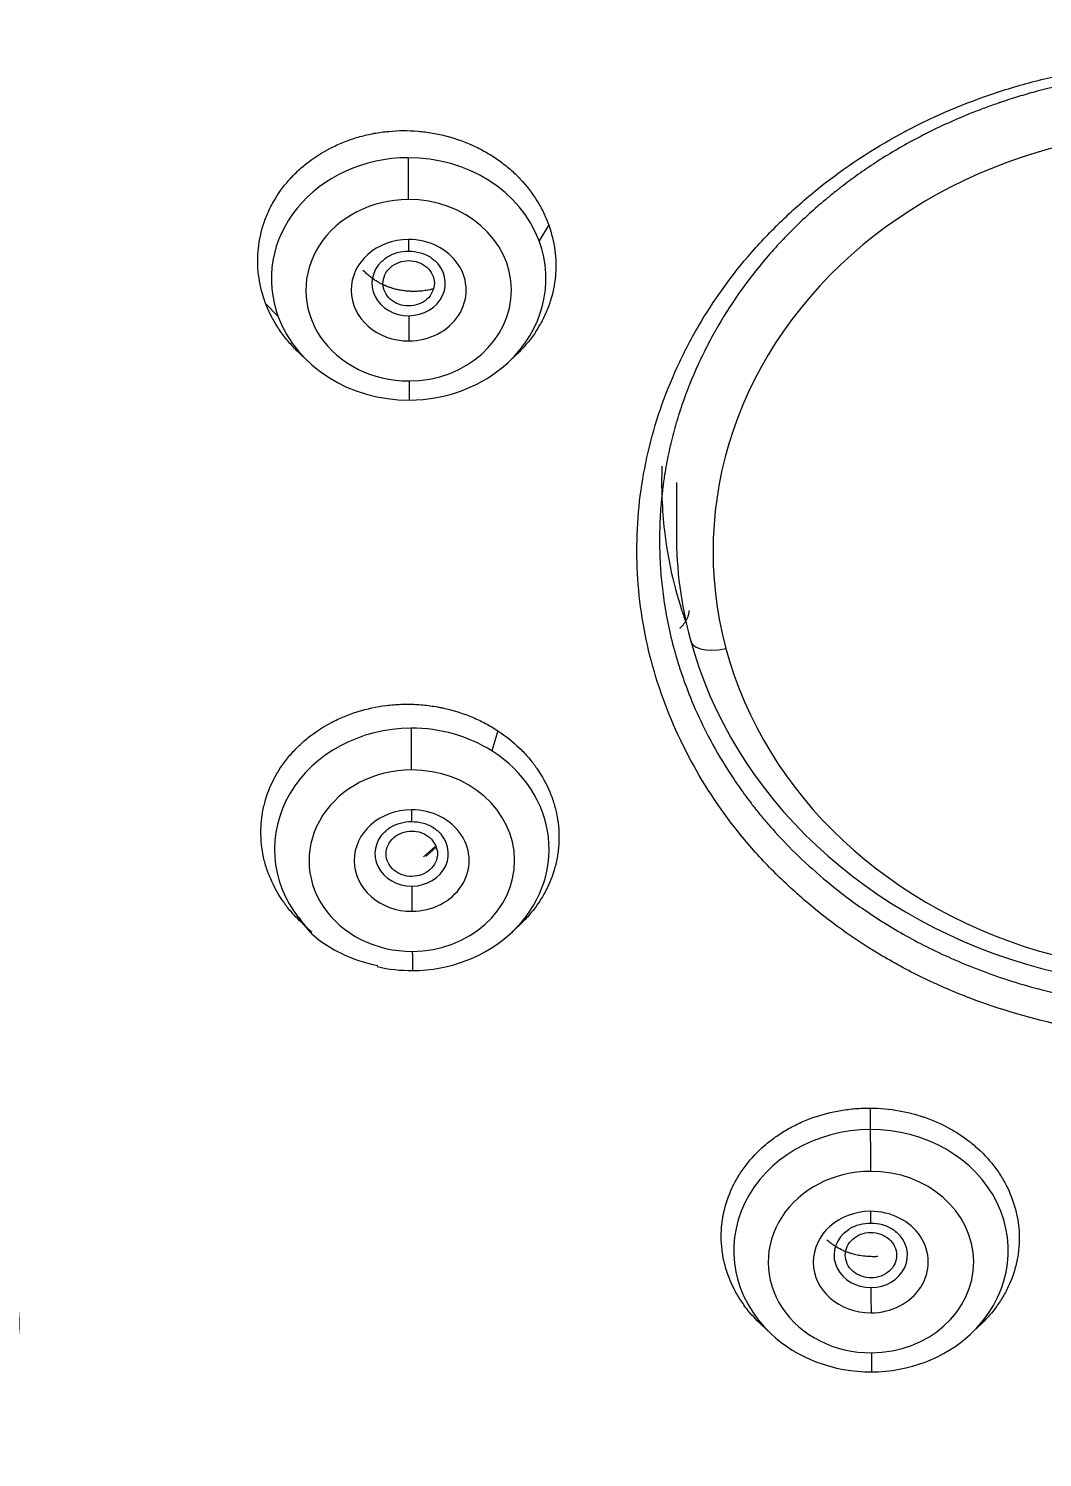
# Model space of a CAD drawing. Header units: millimetres. Extents: x 11618 to 13994, y -5897 to -2537.
# Drawn here: x 12363.85 to 12377.66, y -3997.07 to -3977.6 of the extents above; entities that cross this region are included whole.
import ezdxf

# ---------------------------------------------------------------- set-up
doc = ezdxf.new("R2010")
doc.units = ezdxf.units.MM
doc.layers.add('DIM', color=3, linetype='Continuous', lineweight=13)
doc.styles.get("Standard").update_dxf_attribs({"font": 'arial.ttf'})
doc.dimstyles.get("Standard").update_dxf_attribs({"dimtxt": 0.18, "dimasz": 0.18, "dimexe": 0.18, "dimexo": 0.0625, "dimgap": 0.09, "dimtad": 0, "dimtih": 1, "dimtoh": 1, "dimdec": 1, "dimdsep": 46, "dimtxsty": 'Standard', "dimcen": 0.09, "dimadec": 0, "dimazin": 0, "dimtfac": 1, "dimtdec": 1, "dimtofl": 0, "dimtmove": 0, "dimatfit": 3, "dimfxl": 1, "dimtolj": 1, "dimtzin": 0, "dimarcsym": 0})

# ---------------------------------------------------------------- blocks, each defined once
blk = doc.blocks.new('*D7')
at = {"layer": 'Defpoints', "color": 0, "transparency": 16777216}
for p in [(12331.318, -3489.71), (12736.437, -5533.88), (12816.946, -5533.88)]:
    blk.add_point(p, dxfattribs=at)
at = {"layer": 'DIM', "color": 0, "lineweight": -2, "transparency": 16777216}
for p, q in [((12331.381, -3489.71), (12817.126, -3489.71)), ((12816.946, -3507.71), (12816.946, -4494.996)), ((12816.946, -5515.88), (12816.946, -4528.595)), ((12736.499, -5533.88), (12817.126, -5533.88))]:
    blk.add_line(p, q, dxfattribs=at)
at = {"layer": 'DIM', "color": 0, "transparency": 16777216}
for points in [[(12813.946, -3507.71), (12819.946, -3507.71), (12816.946, -3489.71)], [(12813.946, -5515.88), (12819.946, -5515.88), (12816.946, -5533.88)]]:
    blk.add_solid(points, dxfattribs=at)
at = {"layer": 'DIM', "color": 3, "transparency": 16777216, "insert": (12816.946, -4511.795), "char_height": 18, "attachment_point": 5}
blk.add_mtext('\\A1;(2280)', dxfattribs=at)

msp = doc.modelspace()

# ---------------------------------------------------------------- linework, layer by layer
at = {"linetype": 'Continuous', "lineweight": 13}
for p, q in [((12370.932, -3980.275), (12370.8, -3980.492)), ((12367.076, -3981.344), (12367.249, -3981.528)), ((12370.239, -3987.167), (12370.159, -3987.441)), ((12369.396, -3988.755), (12369.257, -3988.879)), ((12375.311, -3992.307), (12375.312, -3992.599))]:
    msp.add_line(p, q, dxfattribs=at)
at = {"linetype": 'Continuous', "lineweight": 18}
for p, q in [((12367.537, -3982.023), (12367.661, -3982.14)), ((12370.387, -3982.14), (12370.485, -3982.048)), ((12372.67, -3983.784), (12372.67, -3984.489)), ((12369.39, -3988.737), (12369.226, -3988.883)), ((12367.572, -3989.788), (12367.704, -3989.912)), ((12370.43, -3989.912), (12370.537, -3989.811)), ((12373.826, -3995.256), (12373.958, -3995.38)), ((12376.684, -3995.38), (12376.806, -3995.265))]:
    msp.add_line(p, q, dxfattribs=at)
at = {"linetype": 'Continuous', "lineweight": 13}
for centre, major_axis, ratio, start_param, end_param in [((12379.67, -3984.723), (-6.5, 0), 0.882948, 3.374216, 6.515809), ((12369.024, -3981.01), (-1.87, 0), 0.882948, 4.717224, 6.602179), ((12369.024, -3981.01), (-1.87, 0), 0.882948, 3.460586, 4.717224), ((12369.018, -3979.694), (0.002, -0.5), 0.00227, 3.979346, 5.201076), ((12369.024, -3981.165), (1.4, 0), 0.882948, 1.575631, 4.717224), ((12369.024, -3981.165), (1.4, 0), 0.882948, 4.717224, 7.858816), ((12369.024, -3981.164), (-0.783, 0), 0.882948, 4.717224, 7.858816), ((12369.024, -3981.164), (-0.783, 0), 0.882948, 1.575631, 4.717224), ((12369.02, -3980.332), (0.001, -0.3), 0.00227, 5.201076, 6.276176), ((12369.024, -3981.01), (-1.87, 0), 0.882948, 2.380772, 3.460586), ((12369.027, -3981.714), (-0.001, 0.3), 0.00227, 0.828524, 2.059484), ((12369.031, -3982.166), (-0.002, 0.5), 0.00227, 2.059484, 3.281214), ((12379.67, -3984.723), (-6.5, 0), 0.882948, 0.232623, 3.374216), ((12373.345, -3985.812), (-0.483, -0.13), 0.456826, 6.161218, 7.732014), ((12369.067, -3988.782), (-1.87, 0), 0.882948, 4.717224, 6.8872), ((12369.067, -3988.782), (-1.87, 0), 0.882948, 4.088905, 4.717224), ((12369.06, -3987.465), (0.002, -0.5), 0.00227, 3.979346, 5.201076), ((12369.067, -3988.782), (-1.87, 0), 0.882948, 2.393545, 4.088905), ((12369.067, -3988.936), (1.4, 0), 0.882948, 1.575631, 4.717224), ((12369.067, -3988.936), (1.4, 0), 0.882948, 4.717224, 7.858816), ((12369.065, -3988.935), (-0.783, 0), 0.882948, 4.717224, 7.858816), ((12369.065, -3988.935), (-0.783, 0), 0.882948, 1.575631, 4.717224), ((12369.061, -3988.103), (0.001, -0.3), 0.00227, 5.201076, 6.276176), ((12369.069, -3989.486), (-0.001, 0.3), 0.00227, 0.828524, 2.059484), ((12369.074, -3989.937), (-0.002, 0.5), 0.00227, 2.059484, 3.281214), ((12375.321, -3994.25), (-1.87, 0), 0.882948, 4.717224, 7.037094), ((12375.321, -3994.25), (-1.87, 0), 0.882948, 2.377964, 4.717224), ((12375.314, -3992.934), (0.002, -0.5), 0.00227, 3.979346, 5.201076), ((12375.321, -3994.405), (1.4, 0), 0.882948, 1.575631, 4.717224), ((12375.321, -3994.405), (1.4, 0), 0.882948, 4.717224, 7.858816), ((12361.852, -3995.239), (-1.87, 0), 0.882948, 2.377964, 4.717224), ((12375.318, -3994.405), (-0.783, 0), 0.882948, 4.717224, 7.858816), ((12375.318, -3994.405), (-0.783, 0), 0.882948, 1.575631, 4.717224), ((12375.314, -3993.573), (0.001, -0.3), 0.00227, 5.201076, 6.276176), ((12375.322, -3994.955), (-0.001, 0.3), 0.00227, 0.828524, 2.059484), ((12375.327, -3995.406), (-0.002, 0.5), 0.00227, 2.059484, 3.281214)]:
    msp.add_ellipse(centre, major_axis=major_axis, ratio=ratio, start_param=start_param, end_param=end_param, dxfattribs=at)
at = {"linetype": 'Continuous', "lineweight": 18}
for centre, major_axis, start_param, end_param in [((12369.024, -3981.07), (-0.5, 0), 5.53772, 7.858816), ((12369.024, -3981.07), (-0.5, 0), 1.575631, 3.936194), ((12369.024, -3981.01), (-1.87, 0), 0.318994, 1.575631), ((12369.024, -3981.01), (-1.87, 0), 1.575631, 2.380772), ((12379.67, -3984.489), (-7, 0), 0.232623, 3.374216), ((12379.67, -3984.489), (-7, 0), 6.283184, 6.515809), ((12369.065, -3988.841), (-0.5, 0), 1.575631, 3.936194), ((12369.065, -3988.841), (-0.5, 0), 5.53772, 7.858816), ((12369.067, -3988.782), (-1.87, 0), 0.604015, 0.753947), ((12369.067, -3988.782), (-1.87, 0), 1.575631, 2.393544), ((12369.067, -3988.782), (-1.87, 0), 1.315959, 1.575631), ((12375.318, -3994.311), (-0.5, 0), 5.53772, 7.858816), ((12375.318, -3994.311), (-0.5, 0), 1.575631, 3.936194), ((12375.321, -3994.25), (-1.87, 0), 0.753908, 1.575631), ((12375.321, -3994.25), (-1.87, 0), 1.575631, 2.377964)]:
    msp.add_ellipse(centre, major_axis=major_axis, ratio=0.882948, start_param=start_param, end_param=end_param, dxfattribs=at)
for points, knots in [([(12377.971, -3991.189), (12377.522, -3991.096), (12377.089, -3990.969), (12376.463, -3990.73), (12376.258, -3990.642), (12375.857, -3990.45), (12375.659, -3990.344), (12375.087, -3990.004), (12374.734, -3989.75), (12374.245, -3989.329), (12374.089, -3989.182), (12373.791, -3988.875), (12373.649, -3988.714), (12373.251, -3988.218), (12373.024, -3987.87), (12372.642, -3987.14), (12372.485, -3986.755), (12372.256, -3985.974), (12372.184, -3985.578), (12372.12, -3984.774), (12372.129, -3984.364), (12372.23, -3983.565), (12372.321, -3983.171), (12372.52, -3982.592), (12372.597, -3982.4), (12372.769, -3982.024), (12372.863, -3981.841), (12373.175, -3981.305), (12373.419, -3980.965), (12373.839, -3980.484), (12373.989, -3980.329), (12374.3, -3980.033), (12374.462, -3979.891), (12374.969, -3979.488), (12375.333, -3979.247), (12376.119, -3978.821), (12376.529, -3978.643), (12377.165, -3978.425), (12377.381, -3978.361), (12377.82, -3978.25), (12378.045, -3978.203), (12378.723, -3978.09), (12379.176, -3978.053), (12379.858, -3978.049), (12380.086, -3978.057), (12380.543, -3978.091), (12380.773, -3978.118), (12381.449, -3978.225), (12381.887, -3978.332), (12382.74, -3978.615), (12383.158, -3978.792), (12383.941, -3979.207), (12384.308, -3979.444), (12384.992, -3979.977), (12385.311, -3980.274), (12385.876, -3980.905), (12386.123, -3981.242), (12386.442, -3981.778), (12386.541, -3981.963), (12386.717, -3982.336), (12386.795, -3982.526), (12387, -3983.1), (12387.096, -3983.493), (12387.179, -3984.096), (12387.196, -3984.3), (12387.21, -3984.704), (12387.207, -3984.905), (12387.167, -3985.506), (12387.099, -3985.904), (12386.877, -3986.695), (12386.727, -3987.075), (12386.447, -3987.625), (12386.344, -3987.804), (12386.119, -3988.156), (12385.997, -3988.329), (12385.604, -3988.829), (12385.311, -3989.137), (12384.827, -3989.562), (12384.658, -3989.698), (12384.306, -3989.957), (12384.121, -3990.08), (12383.555, -3990.423), (12383.157, -3990.618), (12382.325, -3990.945), (12381.888, -3991.078), (12381.44, -3991.174)], [0, 0, 0, 0, 0.03125, 0.03125, 0.046875, 0.046875, 0.0625, 0.0625, 0.09375, 0.09375, 0.109375, 0.109375, 0.125, 0.125, 0.15625, 0.15625, 0.1875, 0.1875, 0.21875, 0.21875, 0.25, 0.25, 0.28125, 0.28125, 0.296875, 0.296875, 0.3125, 0.3125, 0.34375, 0.34375, 0.359375, 0.359375, 0.375, 0.375, 0.40625, 0.40625, 0.4375, 0.4375, 0.453125, 0.453125, 0.46875, 0.46875, 0.5, 0.5, 0.515625, 0.515625, 0.53125, 0.53125, 0.5625, 0.5625, 0.59375, 0.59375, 0.625, 0.625, 0.65625, 0.65625, 0.6875, 0.6875, 0.703125, 0.703125, 0.71875, 0.71875, 0.75, 0.75, 0.765625, 0.765625, 0.78125, 0.78125, 0.8125, 0.8125, 0.84375, 0.84375, 0.859375, 0.859375, 0.875, 0.875, 0.90625, 0.90625, 0.921875, 0.921875, 0.9375, 0.9375, 0.96875, 0.96875, 1, 1, 1, 1]), ([(12386.895, -3984.344), (12386.892, -3984.255), (12386.886, -3984.167), (12386.874, -3984.03), (12386.87, -3983.982), (12386.859, -3983.886), (12386.853, -3983.838), (12386.82, -3983.599), (12386.766, -3983.314), (12386.69, -3983.034), (12386.634, -3982.848), (12386.604, -3982.755), (12386.505, -3982.478), (12386.391, -3982.203), (12386.235, -3981.891), (12386.163, -3981.76), (12386.127, -3981.695), (12386.108, -3981.663), (12386.086, -3981.625), (12386.075, -3981.606), (12386.07, -3981.597), (12386.067, -3981.592), (12386.066, -3981.59), (12386.065, -3981.589), (12386.065, -3981.588), (12386.064, -3981.588), (12386.064, -3981.588), (12386.064, -3981.588), (12386.038, -3981.544), (12385.978, -3981.446), (12385.864, -3981.271), (12385.723, -3981.071), (12385.607, -3980.922), (12385.48, -3980.766), (12385.411, -3980.685), (12385.258, -3980.515), (12385.175, -3980.427), (12384.994, -3980.247), (12384.895, -3980.154), (12384.736, -3980.013), (12384.681, -3979.966), (12384.596, -3979.895), (12384.567, -3979.871), (12384.522, -3979.835), (12384.507, -3979.823), (12384.485, -3979.805), (12384.473, -3979.796), (12384.46, -3979.786), (12384.453, -3979.781), (12384.45, -3979.778), (12384.448, -3979.777), (12384.448, -3979.776), (12384.447, -3979.776), (12384.447, -3979.776), (12384.447, -3979.776), (12384.117, -3979.519), (12383.587, -3979.177), (12382.913, -3978.856), (12382.563, -3978.716), (12382.41, -3978.66), (12382.308, -3978.624), (12381.844, -3978.465), (12381.16, -3978.299), (12380.403, -3978.211), (12380.019, -3978.19), (12379.826, -3978.185), (12379.73, -3978.184), (12379.681, -3978.184), (12379.657, -3978.184), (12379.645, -3978.184), (12379.639, -3978.184), (12379.636, -3978.184), (12379.634, -3978.184), (12379.633, -3978.184), (12379.633, -3978.184), (12379.633, -3978.184), (12379.633, -3978.184), (12379.633, -3978.184), (12379.584, -3978.184), (12379.471, -3978.185), (12379.257, -3978.193), (12378.998, -3978.209), (12378.694, -3978.239), (12378.349, -3978.287), (12377.962, -3978.36), (12377.677, -3978.429), (12377.454, -3978.49), (12377.341, -3978.523), (12377.204, -3978.566), (12377.134, -3978.589), (12377.099, -3978.601), (12377.082, -3978.607), (12377.073, -3978.61), (12377.069, -3978.611), (12377.066, -3978.612), (12377.065, -3978.613), (12377.065, -3978.613), (12377.064, -3978.613), (12377.064, -3978.613), (12377.006, -3978.633), (12376.948, -3978.653), (12376.835, -3978.695), (12376.667, -3978.759), (12376.506, -3978.827), (12376.194, -3978.966), (12375.998, -3979.065), (12375.628, -3979.27), (12375.455, -3979.377), (12375.212, -3979.541), (12375.094, -3979.624), (12374.963, -3979.722), (12374.899, -3979.771), (12374.868, -3979.796), (12374.852, -3979.808), (12374.844, -3979.814), (12374.84, -3979.817), (12374.838, -3979.819), (12374.837, -3979.82), (12374.837, -3979.82), (12374.837, -3979.82), (12374.795, -3979.853), (12374.755, -3979.886), (12374.675, -3979.953), (12374.556, -3980.054), (12374.289, -3980.297), (12373.794, -3980.813), (12373.441, -3981.303), (12373.191, -3981.734), (12373.143, -3981.821), (12373.052, -3981.998), (12372.921, -3982.266), (12372.811, -3982.542), (12372.715, -3982.82), (12372.686, -3982.913), (12372.633, -3983.099), (12372.584, -3983.286), (12372.536, -3983.523), (12372.508, -3983.689), (12372.496, -3983.773), (12372.49, -3983.814), (12372.488, -3983.835), (12372.486, -3983.846), (12372.486, -3983.851), (12372.485, -3983.854), (12372.485, -3983.855), (12372.485, -3983.856), (12372.485, -3983.856), (12372.485, -3983.856), (12372.485, -3983.856), (12372.485, -3983.856), (12372.483, -3983.873), (12372.478, -3983.911), (12372.469, -3984.002), (12372.465, -3984.038), (12372.458, -3984.121), (12372.455, -3984.168), (12372.449, -3984.259), (12372.447, -3984.3), (12372.445, -3984.344)], [0, 0, 0, 0, 0.012911, 0.012911, 0.019989, 0.019989, 0.027068, 0.027068, 0.055381, 0.069538, 0.069538, 0.083694, 0.083694, 0.112008, 0.126164, 0.133243, 0.133243, 0.136782, 0.138552, 0.139436, 0.139879, 0.1401, 0.14021, 0.140266, 0.140293, 0.140307, 0.140307, 0.140321, 0.140321, 0.154478, 0.168634, 0.182791, 0.196948, 0.196948, 0.211105, 0.211105, 0.225261, 0.225261, 0.239418, 0.239418, 0.246496, 0.246496, 0.250035, 0.250035, 0.251805, 0.251805, 0.25269, 0.253132, 0.253353, 0.253464, 0.253519, 0.253547, 0.253561, 0.253561, 0.253575, 0.253575, 0.310201, 0.338515, 0.352671, 0.35975, 0.35975, 0.366828, 0.423455, 0.451768, 0.465925, 0.473003, 0.476542, 0.478312, 0.479197, 0.479639, 0.47986, 0.479971, 0.480026, 0.480054, 0.480068, 0.480075, 0.480075, 0.480082, 0.480082, 0.494238, 0.508395, 0.522552, 0.536708, 0.550865, 0.565022, 0.579178, 0.579178, 0.586257, 0.589796, 0.591565, 0.59245, 0.592893, 0.593114, 0.593224, 0.59328, 0.593307, 0.593321, 0.593321, 0.593335, 0.593335, 0.600413, 0.600413, 0.607492, 0.621648, 0.621648, 0.649962, 0.649962, 0.678275, 0.678275, 0.692432, 0.69951, 0.703049, 0.704819, 0.705704, 0.706146, 0.706367, 0.706478, 0.706533, 0.706533, 0.706589, 0.706589, 0.713667, 0.713667, 0.720745, 0.734902, 0.763215, 0.819842, 0.819842, 0.833999, 0.833999, 0.848155, 0.876469, 0.876469, 0.890625, 0.890625, 0.904782, 0.918939, 0.926017, 0.929556, 0.931326, 0.932211, 0.932653, 0.932874, 0.932985, 0.93304, 0.933068, 0.933082, 0.933089, 0.933089, 0.933096, 0.933096, 0.961409, 0.961409, 0.975566, 0.975566, 0.989722, 0.989722, 1, 1, 1, 1]), ([(12367.076, -3981.344), (12367.033, -3981.23), (12367.003, -3981.114), (12366.977, -3980.938), (12366.972, -3980.88), (12366.968, -3980.791), (12366.968, -3980.746), (12366.97, -3980.702), (12366.971, -3980.672), (12366.972, -3980.657), (12366.982, -3980.523), (12367.004, -3980.406), (12367.056, -3980.236), (12367.077, -3980.18), (12367.112, -3980.097), (12367.125, -3980.069), (12367.152, -3980.015), (12367.166, -3979.988), (12367.241, -3979.856), (12367.311, -3979.757), (12367.414, -3979.641), (12367.435, -3979.619), (12367.478, -3979.574), (12367.501, -3979.552), (12367.57, -3979.488), (12367.619, -3979.448), (12367.769, -3979.334), (12367.878, -3979.267), (12368.024, -3979.196), (12368.054, -3979.182), (12368.114, -3979.156), (12368.144, -3979.144), (12368.236, -3979.109), (12368.36, -3979.069), (12368.488, -3979.039), (12368.586, -3979.021), (12368.619, -3979.016), (12368.685, -3979.007), (12368.719, -3979.003), (12368.885, -3978.987), (12369.018, -3978.987), (12369.217, -3979.003), (12369.284, -3979.012), (12369.416, -3979.035), (12369.482, -3979.049), (12369.674, -3979.1), (12369.798, -3979.145), (12369.947, -3979.215), (12369.977, -3979.229), (12370.036, -3979.26), (12370.064, -3979.276), (12370.149, -3979.325), (12370.257, -3979.396), (12370.358, -3979.475), (12370.43, -3979.538), (12370.453, -3979.559), (12370.499, -3979.603), (12370.522, -3979.626), (12370.631, -3979.742), (12370.707, -3979.84), (12370.804, -3979.997), (12370.834, -3980.05), (12370.874, -3980.133), (12370.886, -3980.161), (12370.91, -3980.218), (12370.921, -3980.246), (12370.932, -3980.275)], [0, 0, 0, 0, 0.0625, 0.0625, 0.09375, 0.09375, 0.109375, 0.117187, 0.117187, 0.125, 0.125, 0.1875, 0.1875, 0.21875, 0.21875, 0.234375, 0.234375, 0.25, 0.25, 0.3125, 0.3125, 0.328125, 0.328125, 0.34375, 0.34375, 0.375, 0.375, 0.4375, 0.4375, 0.453125, 0.453125, 0.46875, 0.46875, 0.5, 0.53125, 0.53125, 0.546875, 0.546875, 0.5625, 0.5625, 0.625, 0.625, 0.65625, 0.65625, 0.6875, 0.6875, 0.75, 0.75, 0.765625, 0.765625, 0.78125, 0.78125, 0.8125, 0.84375, 0.84375, 0.859375, 0.859375, 0.875, 0.875, 0.9375, 0.9375, 0.96875, 0.96875, 0.984375, 0.984375, 1, 1, 1, 1]), ([(12370.932, -3980.275), (12370.972, -3980.389), (12371, -3980.504), (12371.023, -3980.678), (12371.027, -3980.736), (12371.029, -3980.824), (12371.029, -3980.868), (12371.026, -3980.912), (12371.025, -3980.942), (12371.024, -3980.956), (12371.012, -3981.089), (12370.988, -3981.204), (12370.935, -3981.372), (12370.914, -3981.428), (12370.877, -3981.51), (12370.865, -3981.537), (12370.837, -3981.59), (12370.823, -3981.617), (12370.748, -3981.746), (12370.677, -3981.844), (12370.575, -3981.958), (12370.554, -3981.98), (12370.517, -3982.018), (12370.502, -3982.033), (12370.486, -3982.048)], [0, 0, 0, 0, 0.184323, 0.184323, 0.276485, 0.276485, 0.322566, 0.345606, 0.345606, 0.368647, 0.368647, 0.55297, 0.55297, 0.645131, 0.645131, 0.691212, 0.691212, 0.737293, 0.737293, 0.921616, 0.921616, 0.967697, 0.967697, 1, 1, 1, 1]), ([(12368.662, -3980.774), (12368.681, -3980.752), (12368.738, -3980.7), (12368.867, -3980.646), (12368.969, -3980.633), (12369.021, -3980.632)], [0, 0, 0, 0, 0.24821, 0.643629, 1, 1, 1, 1]), ([(12369.021, -3980.632), (12369.079, -3980.632), (12369.187, -3980.648), (12369.311, -3980.7), (12369.359, -3980.747), (12369.371, -3980.761)], [0, 0, 0, 0, 0.410705, 0.836907, 1, 1, 1, 1]), ([(12369.362, -3981.147), (12369.358, -3981.147), (12369.342, -3981.152), (12369.303, -3981.161), (12369.239, -3981.172), (12369.164, -3981.18), (12369.089, -3981.181), (12369.024, -3981.179), (12368.96, -3981.173), (12368.899, -3981.163), (12368.843, -3981.151), (12368.796, -3981.137), (12368.757, -3981.124), (12368.727, -3981.113), (12368.705, -3981.103), (12368.691, -3981.097), (12368.678, -3981.091), (12368.665, -3981.085), (12368.648, -3981.076), (12368.628, -3981.066), (12368.606, -3981.053), (12368.582, -3981.038), (12368.543, -3981.013), (12368.497, -3980.978), (12368.447, -3980.935), (12368.418, -3980.907), (12368.405, -3980.893)], [0, 0, 0, 0, 0.010061, 0.049987, 0.111964, 0.196047, 0.262485, 0.324625, 0.382428, 0.444883, 0.499347, 0.54589, 0.584574, 0.615441, 0.63851, 0.653779, 0.661247, 0.677066, 0.695853, 0.717613, 0.742349, 0.770069, 0.800775, 0.881009, 0.940533, 1, 1, 1, 1]), ([(12367.535, -3982.021), (12367.513, -3982.001), (12367.491, -3981.979), (12367.449, -3981.935), (12367.427, -3981.912), (12367.386, -3981.865), (12367.366, -3981.841), (12367.309, -3981.769), (12367.237, -3981.669), (12367.177, -3981.564), (12367.122, -3981.456), (12367.098, -3981.4), (12367.076, -3981.344)], [0, 0, 0, 0, 0.106744, 0.106744, 0.218401, 0.218401, 0.330058, 0.330058, 0.553372, 0.776686, 0.776686, 1, 1, 1, 1]), ([(12372.474, -3983.563), (12372.463, -3983.856), (12372.474, -3984.152), (12372.553, -3984.832), (12372.639, -3985.215), (12372.776, -3985.621), (12372.787, -3985.652), (12372.798, -3985.683)], [0, 0, 0, 0, 0.406901, 0.406901, 0.955296, 0.955296, 1, 1, 1, 1]), ([(12367.569, -3989.785), (12367.568, -3989.784), (12367.568, -3989.784), (12367.522, -3989.74), (12367.479, -3989.695), (12367.417, -3989.625), (12367.388, -3989.59), (12367.359, -3989.553), (12367.341, -3989.528), (12367.332, -3989.515), (12367.251, -3989.401), (12367.192, -3989.296), (12367.121, -3989.131), (12367.1, -3989.075), (12367.073, -3988.99), (12367.065, -3988.961), (12367.051, -3988.903), (12367.045, -3988.874), (12367.017, -3988.729), (12367.008, -3988.613), (12367.013, -3988.467), (12367.015, -3988.437), (12367.02, -3988.379), (12367.024, -3988.349), (12367.037, -3988.262), (12367.049, -3988.205), (12367.094, -3988.035), (12367.137, -3987.925), (12367.206, -3987.792), (12367.221, -3987.766), (12367.251, -3987.714), (12367.267, -3987.688), (12367.317, -3987.613), (12367.39, -3987.517), (12367.472, -3987.427), (12367.539, -3987.362), (12367.561, -3987.341), (12367.608, -3987.299), (12367.632, -3987.279), (12367.755, -3987.181), (12367.861, -3987.112), (12368.03, -3987.023), (12368.089, -3986.995), (12368.21, -3986.946), (12368.272, -3986.924), (12368.459, -3986.866), (12368.587, -3986.838), (12368.752, -3986.818), (12368.786, -3986.814), (12368.853, -3986.809), (12368.886, -3986.807), (12368.986, -3986.803), (12369.119, -3986.804), (12369.252, -3986.817), (12369.351, -3986.83), (12369.4, -3986.838), (12369.45, -3986.848), (12369.482, -3986.854), (12369.499, -3986.858), (12369.646, -3986.891), (12369.772, -3986.932), (12369.953, -3987.008), (12370.012, -3987.036), (12370.099, -3987.082), (12370.127, -3987.098), (12370.184, -3987.132), (12370.211, -3987.149), (12370.239, -3987.167)], [0, 0, 0, 0, 0.000383, 0.000383, 0.033704, 0.033704, 0.050364, 0.058694, 0.058694, 0.067024, 0.067024, 0.133665, 0.133665, 0.166986, 0.166986, 0.183646, 0.183646, 0.200307, 0.200307, 0.266948, 0.266948, 0.283608, 0.283608, 0.300268, 0.300268, 0.333589, 0.333589, 0.40023, 0.40023, 0.41689, 0.41689, 0.43355, 0.43355, 0.466871, 0.500192, 0.500192, 0.516852, 0.516852, 0.533512, 0.533512, 0.600153, 0.600153, 0.633474, 0.633474, 0.666794, 0.666794, 0.733436, 0.733436, 0.750096, 0.750096, 0.766756, 0.766756, 0.800077, 0.833397, 0.833397, 0.850057, 0.858388, 0.858388, 0.866718, 0.866718, 0.933359, 0.933359, 0.966679, 0.966679, 0.98334, 0.98334, 1, 1, 1, 1]), ([(12370.239, -3987.167), (12370.346, -3987.237), (12370.444, -3987.316), (12370.578, -3987.445), (12370.62, -3987.49), (12370.68, -3987.56), (12370.709, -3987.596), (12370.736, -3987.633), (12370.754, -3987.657), (12370.763, -3987.67), (12370.842, -3987.783), (12370.899, -3987.888), (12370.968, -3988.052), (12370.988, -3988.107), (12371.013, -3988.192), (12371.021, -3988.221), (12371.035, -3988.278), (12371.041, -3988.307), (12371.067, -3988.45), (12371.075, -3988.566), (12371.069, -3988.71), (12371.067, -3988.739), (12371.061, -3988.797), (12371.057, -3988.826), (12371.044, -3988.913), (12371.032, -3988.97), (12370.986, -3989.137), (12370.944, -3989.246), (12370.875, -3989.378), (12370.86, -3989.404), (12370.83, -3989.455), (12370.814, -3989.48), (12370.764, -3989.555), (12370.692, -3989.65), (12370.61, -3989.739), (12370.557, -3989.792), (12370.547, -3989.801), (12370.537, -3989.811)], [0, 0, 0, 0, 0.11612, 0.11612, 0.174181, 0.174181, 0.203211, 0.217726, 0.217726, 0.232241, 0.232241, 0.348361, 0.348361, 0.406421, 0.406421, 0.435452, 0.435452, 0.464482, 0.464482, 0.580602, 0.580602, 0.609632, 0.609632, 0.638662, 0.638662, 0.696723, 0.696723, 0.812843, 0.812843, 0.841873, 0.841873, 0.870903, 0.870903, 0.928963, 0.987024, 0.987024, 1, 1, 1, 1]), ([(12368.703, -3988.546), (12368.722, -3988.523), (12368.779, -3988.472), (12368.908, -3988.418), (12369.011, -3988.404), (12369.063, -3988.403)], [0, 0, 0, 0, 0.24821, 0.643629, 1, 1, 1, 1]), ([(12369.063, -3988.403), (12369.12, -3988.404), (12369.228, -3988.419), (12369.353, -3988.472), (12369.401, -3988.518), (12369.413, -3988.532)], [0, 0, 0, 0, 0.410705, 0.836907, 1, 1, 1, 1]), ([(12367.532, -3989.704), (12367.546, -3989.729), (12367.667, -3989.942), (12368.048, -3990.199), (12368.42, -3990.33), (12368.606, -3990.364)], [0, 0, 0, 0, 0.06768, 0.58739, 1, 1, 1, 1]), ([(12373.824, -3995.255), (12373.754, -3995.189), (12373.69, -3995.119), (12373.614, -3995.021), (12373.595, -3994.996), (12373.561, -3994.946), (12373.544, -3994.921), (12373.496, -3994.844), (12373.467, -3994.792), (12373.389, -3994.632), (12373.35, -3994.522), (12373.316, -3994.38), (12373.31, -3994.351), (12373.3, -3994.293), (12373.296, -3994.265), (12373.285, -3994.179), (12373.278, -3994.064), (12373.284, -3993.949), (12373.293, -3993.862), (12373.297, -3993.834), (12373.304, -3993.79), (12373.307, -3993.776), (12373.312, -3993.747), (12373.315, -3993.733), (12373.344, -3993.605), (12373.382, -3993.495), (12373.457, -3993.336), (12373.486, -3993.283), (12373.533, -3993.206), (12373.549, -3993.181), (12373.583, -3993.132), (12373.601, -3993.107), (12373.693, -3992.988), (12373.777, -3992.899), (12373.894, -3992.797), (12373.919, -3992.777), (12373.968, -3992.738), (12373.994, -3992.719), (12374.071, -3992.665), (12374.177, -3992.596), (12374.291, -3992.538), (12374.379, -3992.497), (12374.409, -3992.484), (12374.469, -3992.46), (12374.5, -3992.448), (12374.655, -3992.393), (12374.782, -3992.361), (12374.977, -3992.328), (12375.043, -3992.32), (12375.143, -3992.312), (12375.177, -3992.31), (12375.244, -3992.307), (12375.277, -3992.307), (12375.311, -3992.307)], [0, 0, 0, 0, 0.065678, 0.065678, 0.086913, 0.086913, 0.108148, 0.108148, 0.150617, 0.150617, 0.235555, 0.235555, 0.25679, 0.25679, 0.278024, 0.278024, 0.320493, 0.362963, 0.362963, 0.384197, 0.384197, 0.394814, 0.394814, 0.405432, 0.405432, 0.49037, 0.49037, 0.532839, 0.532839, 0.554074, 0.554074, 0.575308, 0.575308, 0.660247, 0.660247, 0.681481, 0.681481, 0.702716, 0.702716, 0.745185, 0.787654, 0.787654, 0.808889, 0.808889, 0.830123, 0.830123, 0.915062, 0.915062, 0.957531, 0.957531, 0.978765, 0.978765, 1, 1, 1, 1]), ([(12375.311, -3992.307), (12375.445, -3992.308), (12375.576, -3992.32), (12375.769, -3992.354), (12375.833, -3992.369), (12375.928, -3992.394), (12375.975, -3992.408), (12376.022, -3992.423), (12376.053, -3992.434), (12376.069, -3992.439), (12376.208, -3992.49), (12376.324, -3992.544), (12376.489, -3992.64), (12376.543, -3992.675), (12376.62, -3992.73), (12376.645, -3992.749), (12376.695, -3992.788), (12376.719, -3992.808), (12376.836, -3992.91), (12376.92, -3992.998), (12377.013, -3993.118), (12377.031, -3993.142), (12377.065, -3993.192), (12377.082, -3993.217), (12377.129, -3993.294), (12377.158, -3993.346), (12377.234, -3993.504), (12377.273, -3993.614), (12377.307, -3993.756), (12377.312, -3993.784), (12377.322, -3993.841), (12377.327, -3993.87), (12377.337, -3993.955), (12377.344, -3994.069), (12377.338, -3994.184), (12377.329, -3994.269), (12377.325, -3994.298), (12377.318, -3994.341), (12377.316, -3994.355), (12377.31, -3994.384), (12377.307, -3994.398), (12377.279, -3994.525), (12377.241, -3994.634), (12377.167, -3994.793), (12377.139, -3994.845), (12377.092, -3994.921), (12377.076, -3994.946), (12377.042, -3994.996), (12377.025, -3995.02), (12376.947, -3995.122), (12376.881, -3995.195), (12376.807, -3995.264)], [0, 0, 0, 0, 0.084602, 0.084602, 0.126904, 0.126904, 0.148054, 0.158629, 0.158629, 0.169205, 0.169205, 0.253807, 0.253807, 0.296108, 0.296108, 0.317259, 0.317259, 0.338409, 0.338409, 0.423012, 0.423012, 0.444162, 0.444162, 0.465313, 0.465313, 0.507614, 0.507614, 0.592217, 0.592217, 0.613367, 0.613367, 0.634518, 0.634518, 0.676819, 0.71912, 0.71912, 0.740271, 0.740271, 0.750846, 0.750846, 0.761421, 0.761421, 0.846024, 0.846024, 0.888325, 0.888325, 0.909475, 0.909475, 0.930626, 0.930626, 1, 1, 1, 1]), ([(12374.956, -3994.015), (12374.975, -3993.992), (12375.032, -3993.941), (12375.162, -3993.887), (12375.264, -3993.873), (12375.316, -3993.873)], [0, 0, 0, 0, 0.24821, 0.643629, 1, 1, 1, 1]), ([(12375.316, -3993.873), (12375.373, -3993.873), (12375.481, -3993.888), (12375.606, -3993.941), (12375.654, -3993.987), (12375.666, -3994.001)], [0, 0, 0, 0, 0.410705, 0.836907, 1, 1, 1, 1]), ([(12375.415, -3994.33), (12375.406, -3994.331), (12375.382, -3994.332), (12375.332, -3994.332), (12375.259, -3994.329), (12375.177, -3994.319), (12375.103, -3994.304), (12375.048, -3994.288), (12374.996, -3994.271), (12374.932, -3994.244), (12374.871, -3994.212), (12374.821, -3994.181), (12374.791, -3994.16), (12374.765, -3994.141), (12374.742, -3994.123), (12374.728, -3994.111), (12374.722, -3994.106)], [0, 0, 0, 0, 0.03608, 0.097129, 0.195006, 0.323165, 0.421094, 0.49655, 0.549656, 0.636695, 0.77477, 0.829382, 0.879233, 0.924297, 0.964558, 1, 1, 1, 1])]:
    msp.add_open_spline(points, degree=3, knots=knots, dxfattribs=at)
for points, degree in [([(12369.273, -3981.288), (12369.242, -3981.316), (12369.164, -3981.361), (12369.023, -3981.388), (12368.887, -3981.363), (12368.772, -3981.296), (12368.694, -3981.195), (12368.665, -3981.076), (12368.692, -3980.953), (12368.743, -3980.882), (12368.776, -3980.853)], 3), ([(12368.776, -3980.853), (12368.808, -3980.824), (12368.888, -3980.778), (12369.026, -3980.753), (12369.162, -3980.778), (12369.277, -3980.846), (12369.354, -3980.947), (12369.384, -3981.067), (12369.354, -3981.191), (12369.304, -3981.261), (12369.273, -3981.288)], 3), ([(12372.844, -3985.526), (12372.831, -3985.667), (12372.714, -3985.774)], 2), ([(12368.717, -3988.844), (12368.717, -3988.803), (12368.736, -3988.721), (12368.814, -3988.616), (12368.93, -3988.549), (12369.065, -3988.525), (12369.201, -3988.548), (12369.318, -3988.615), (12369.396, -3988.721), (12369.417, -3988.802), (12369.417, -3988.841)], 3), ([(12369.417, -3988.841), (12369.417, -3988.879), (12369.398, -3988.96), (12369.32, -3989.067), (12369.204, -3989.135), (12369.069, -3989.159), (12368.933, -3989.136), (12368.816, -3989.07), (12368.737, -3988.966), (12368.717, -3988.885), (12368.717, -3988.844)], 3), ([(12375.074, -3994.53), (12375.041, -3994.501), (12374.989, -3994.431), (12374.961, -3994.309), (12374.989, -3994.189), (12375.066, -3994.088), (12375.18, -3994.019), (12375.316, -3993.994), (12375.457, -3994.02), (12375.536, -3994.064), (12375.567, -3994.091)], 3), ([(12375.567, -3994.091), (12375.598, -3994.118), (12375.649, -3994.188), (12375.68, -3994.312), (12375.652, -3994.432), (12375.576, -3994.534), (12375.461, -3994.602), (12375.326, -3994.628), (12375.187, -3994.604), (12375.107, -3994.559), (12375.074, -3994.53)], 3)]:
    msp.add_open_spline(points, degree=degree, dxfattribs=at)
at = {"linetype": 'Continuous', "lineweight": 13}
msp.add_open_spline([(12372.445, -3984.344), (12372.445, -3984.361), (12372.444, -3984.378), (12372.442, -3984.46), (12372.441, -3984.529), (12372.442, -3984.68), (12372.444, -3984.761), (12372.452, -3984.933), (12372.458, -3985.024), (12372.477, -3985.217), (12372.489, -3985.319), (12372.522, -3985.531), (12372.562, -3985.754), (12372.621, -3985.995), (12372.675, -3986.183), (12372.694, -3986.246), (12372.736, -3986.376), (12372.759, -3986.442), (12372.832, -3986.643), (12372.888, -3986.782), (12373.016, -3987.067), (12373.088, -3987.212), (12373.25, -3987.507), (12373.339, -3987.655), (12373.488, -3987.879), (12373.566, -3987.991), (12373.664, -3988.122), (12373.715, -3988.188), (12373.741, -3988.221), (12373.754, -3988.237), (12373.761, -3988.246), (12373.764, -3988.25), (12373.766, -3988.252), (12373.766, -3988.253), (12373.767, -3988.253), (12373.767, -3988.253), (12373.767, -3988.254), (12373.767, -3988.254), (12373.767, -3988.254), (12373.804, -3988.3), (12373.843, -3988.347), (12373.927, -3988.445), (12373.971, -3988.496), (12374.112, -3988.652), (12374.218, -3988.762), (12374.454, -3988.989), (12374.585, -3989.107), (12374.801, -3989.286), (12374.877, -3989.346), (12375.034, -3989.466), (12375.116, -3989.526), (12375.374, -3989.705), (12375.559, -3989.823), (12375.863, -3989.995), (12375.968, -3990.052), (12376.187, -3990.162), (12376.415, -3990.27), (12376.784, -3990.422), (12377.178, -3990.562), (12377.597, -3990.686), (12377.891, -3990.755), (12378.041, -3990.786)], degree=3, knots=[0, 0, 0, 0, 0.010046, 0.010046, 0.046711, 0.046711, 0.083376, 0.083376, 0.120041, 0.120041, 0.156706, 0.156706, 0.193371, 0.230036, 0.230036, 0.248368, 0.248368, 0.266701, 0.266701, 0.303366, 0.303366, 0.340031, 0.340031, 0.376696, 0.376696, 0.395028, 0.404195, 0.408778, 0.411069, 0.412215, 0.412788, 0.413074, 0.413218, 0.413289, 0.413325, 0.413343, 0.413352, 0.413352, 0.413361, 0.413361, 0.450026, 0.450026, 0.486691, 0.486691, 0.560021, 0.560021, 0.63335, 0.63335, 0.670015, 0.670015, 0.70668, 0.70668, 0.78001, 0.78001, 0.816675, 0.816675, 0.85334, 0.890005, 0.92667, 0.963335, 1, 1, 1, 1], dxfattribs=at)

# ---------------------------------------------------------------- dimensions: what is measured, and where the dimension line sits
at = {"layer": 'DIM', "color": 3}
dim = msp.add_linear_dim(base=(12816.946, -5533.88), p1=(12331.318, -3489.71), p2=(12736.437, -5533.88), angle=90, text='(2280)', dimstyle='Standard', override={"dimtxt": 18, "dimasz": 18, "dimgap": 5, "dimclrt": 3}, dxfattribs=at)
dim.commit()
dim.dimension.update_dxf_attribs({"geometry": '*D7', "text_midpoint": (12816.946, -4511.795)})

doc.saveas('drawing.dxf')
